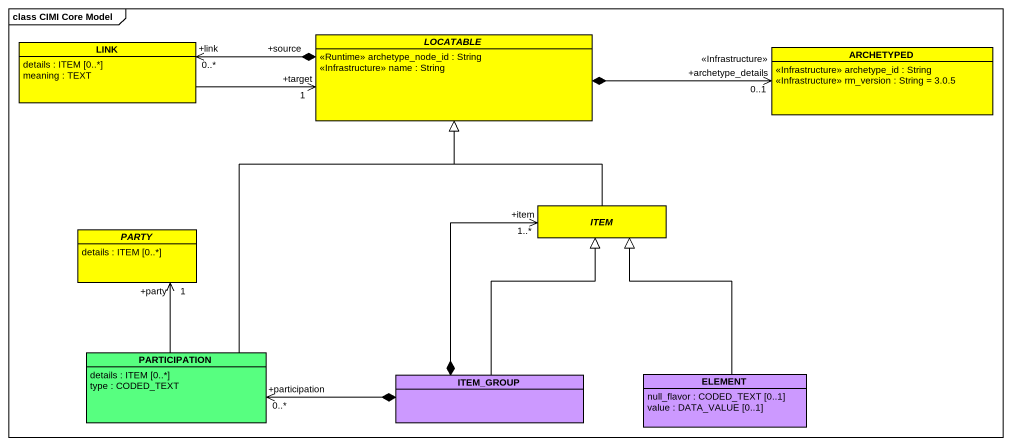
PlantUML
@startuml
mainframe class CIMI Core Model
hide circle
hide empty members
class LINK #FFFF00 {
  details : ITEM [0..*]
  meaning : TEXT
}
abstract class LOCATABLE #FFFF00 {
  <<Runtime>> archetype_node_id : String
  <<Infrastructure>> name : String
}
class ARCHETYPED #FFFF00 {
  <<Infrastructure>> archetype_id : String
  <<Infrastructure>> rm_version : String = 3.0.5
}
abstract class ITEM #FFFF00
abstract class PARTY #FFFF00 {
  details : ITEM [0..*]
}
class PARTICIPATION #57FF80 {
  details : ITEM [0..*]
  type : CODED_TEXT
}
class ITEM_GROUP #CC99FF
class ELEMENT #CC99FF {
  null_flavor : CODED_TEXT [0..1]
  value : DATA_VALUE [0..1]
}
LINK -right-> "+target\n1" LOCATABLE
LOCATABLE "+source" *-left-> "+link\n0..*" LINK
LOCATABLE *-right-> "+archetype_details\n0..1\n<<Infrastructure>>" ARCHETYPED
ITEM -up-|> LOCATABLE
PARTICIPATION -up-|> LOCATABLE
PARTICIPATION -up-> "+party\n1" PARTY
PARTICIPATION "+participation\n0..*" <-right-* ITEM_GROUP
ITEM_GROUP -up-|> ITEM
ITEM_GROUP *-up-> "+item\n1..*" ITEM
ELEMENT -up-|> ITEM
@enduml
